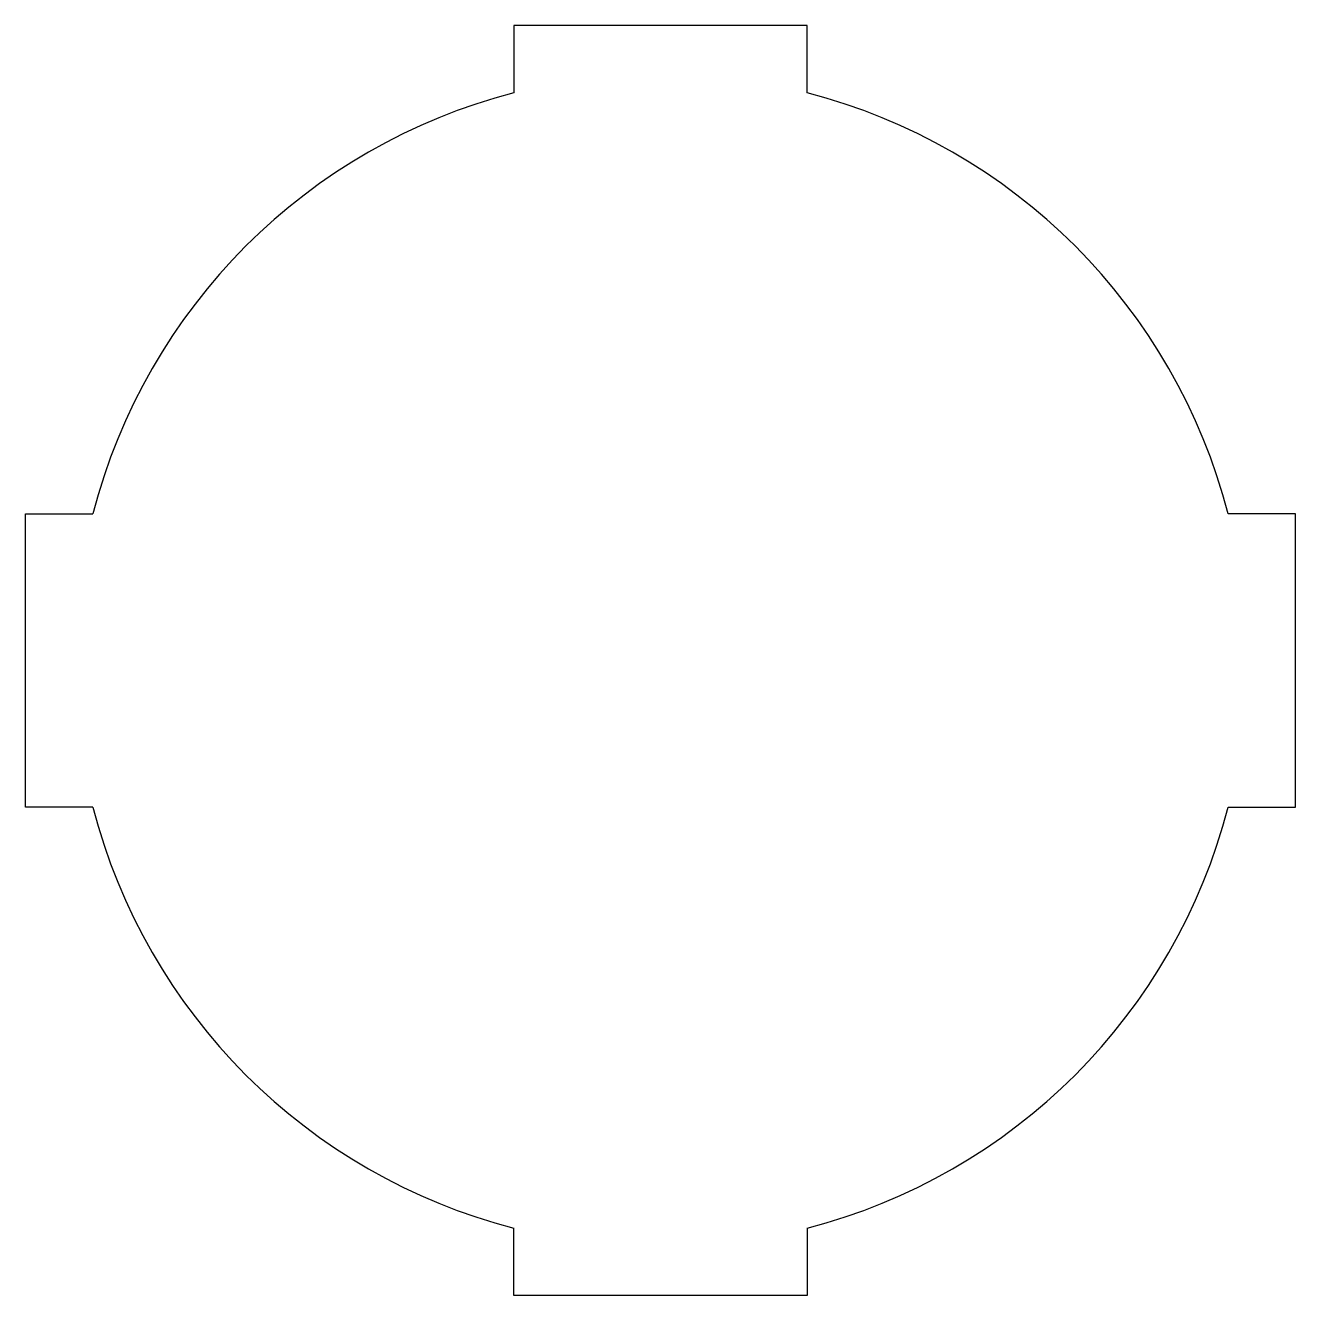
# Model space of a CAD drawing. Header units: millimetres. Extents: x 0 to 26, y 0 to 26.
import ezdxf

# ---------------------------------------------------------------- set-up
doc = ezdxf.new("R2010")
doc.units = ezdxf.units.MM
doc.layers.add('HEATER', color=1, linetype='Continuous')

# ---------------------------------------------------------------- blocks, each defined once
blk = doc.blocks.new('SĐFHGGH')
at = {"layer": 'HEATER'}
for points in [[(860943.444, 570717.031), (860943.444, 570718.412), (860937.444, 570718.412), (860937.444, 570717.031)], [(860928.825, 570702.412), (860927.444, 570702.412), (860927.444, 570708.412), (860928.825, 570708.412)], [(860952.063, 570702.412), (860953.444, 570702.412), (860953.444, 570708.412), (860952.063, 570708.412)], [(860943.444, 570693.793), (860943.444, 570692.412), (860937.444, 570692.412), (860937.444, 570693.793)]]:
    blk.add_lwpolyline(points, dxfattribs=at)
for start, end in [(104.4775, 165.5225), (14.4775, 75.5225), (194.4775, 255.5225), (284.4775, 345.5225)]:
    blk.add_arc((860940.444, 570705.412), 12, start, end, dxfattribs=at)

msp = doc.modelspace()

# ---------------------------------------------------------------- block references
msp.add_blockref('SĐFHGGH', (-860927.444, -570692.412))

doc.saveas('drawing.dxf')
